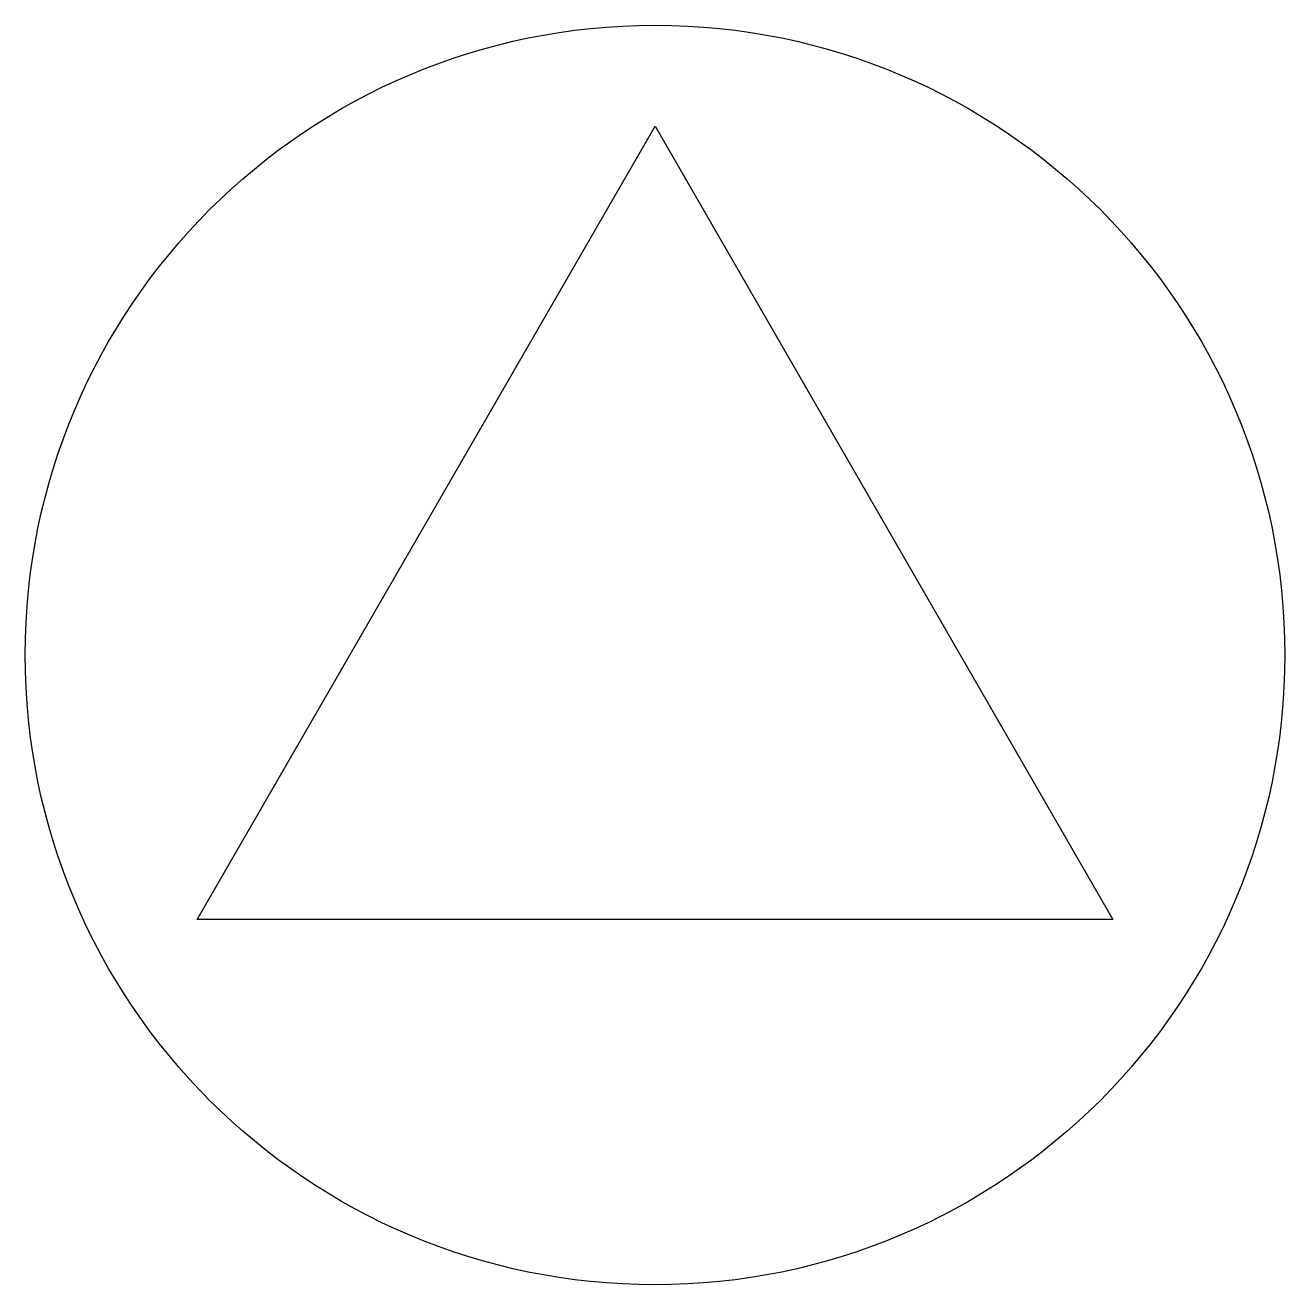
# Model space of a CAD drawing. Header units: millimetres. Extents: x -4.12 to 4.12, y -4.12 to 4.12.
import ezdxf

# ---------------------------------------------------------------- set-up
doc = ezdxf.new("R2010")
doc.units = ezdxf.units.MM
doc.layers.add('OBJECT', color=178, linetype='Continuous', lineweight=25, true_color=0x000000)

msp = doc.modelspace()

# ---------------------------------------------------------------- linework, layer by layer
at = {"layer": 'OBJECT'}
for p, q in [((-2.9935, -1.7283), (0, 3.4566)), ((0, 3.4566), (2.9935, -1.7283)), ((2.9935, -1.7283), (-2.9935, -1.7283))]:
    msp.add_line(p, q, dxfattribs=at)
msp.add_circle((0, 0), 4.1176, dxfattribs=at)

doc.saveas('drawing.dxf')
